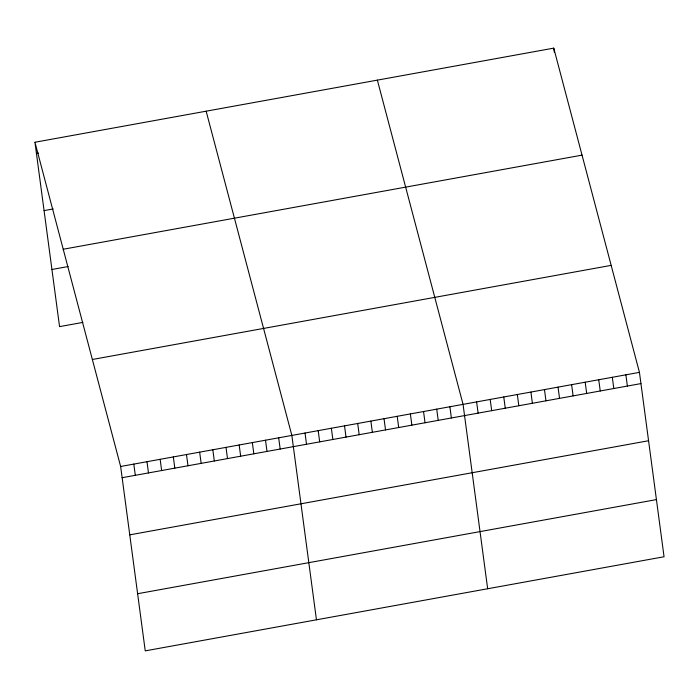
<?xml version="1.0" encoding="UTF-8"?>
<svg xmlns="http://www.w3.org/2000/svg" width="699" height="699" viewBox="0 0 699 699"><rect width="100%" height="100%" fill="white"/><g stroke="black" fill="none" stroke-linecap="round" stroke-linejoin="round"><path stroke-width="1.05" d="M34.95 142.247L553.757 48.135L639.445 372.366L664.05 556.754L145.243 650.865L120.639 466.486L34.95 142.247L59.555 326.634L82.849 322.405M36.444 153.465L38.471 153.098M44.072 210.609L53.185 208.957M63.225 249.246L582.04 155.134M51.927 269.491L68.135 266.546M92.364 359.487L611.171 265.367M120.639 466.486L639.445 372.366M122.133 477.705L640.948 383.594M129.761 534.849L648.567 440.737M137.616 593.722L656.422 499.61M377.364 80.132L463.053 404.363L487.657 588.75M206.153 111.193L291.85 435.425L316.446 619.812M625.876 374.83L627.379 386.049M612.307 377.294L613.809 388.513M598.737 379.749L600.24 390.977M553.757 48.135L554.307 52.215M585.177 382.213L586.671 393.432M571.607 384.677L573.101 395.896M558.038 387.141L559.532 398.36M544.469 389.596L545.963 400.824M530.899 392.06L532.393 403.279M517.33 394.524L518.824 405.743M503.761 396.98L505.255 408.207M490.191 399.444L491.685 410.663M476.622 401.908L478.116 413.126M449.885 406.757L451.379 417.976M436.718 409.142L438.212 420.37M423.542 411.536L425.044 422.755M410.374 413.922L411.868 425.149M397.207 416.316L398.701 427.535M384.031 418.701L385.533 429.92M370.863 421.086L372.366 432.314M357.696 423.48L359.19 434.699M344.528 425.866L346.022 437.093M331.352 428.26L332.855 439.479M318.185 430.645L319.679 441.864M305.017 433.039L306.512 444.258M278.674 437.81L280.177 449.038M265.506 440.204L267.001 451.423M252.339 442.589L253.833 453.817M239.172 444.983L240.666 456.202M225.995 447.369L227.498 458.588M212.828 449.763L214.322 460.982M199.661 452.148L201.155 463.367M186.484 454.533L187.987 465.761M173.317 456.928L174.82 468.147M160.15 459.313L161.644 470.541M146.982 461.707L148.476 472.926M133.806 464.092L135.309 475.311"/></g></svg>
